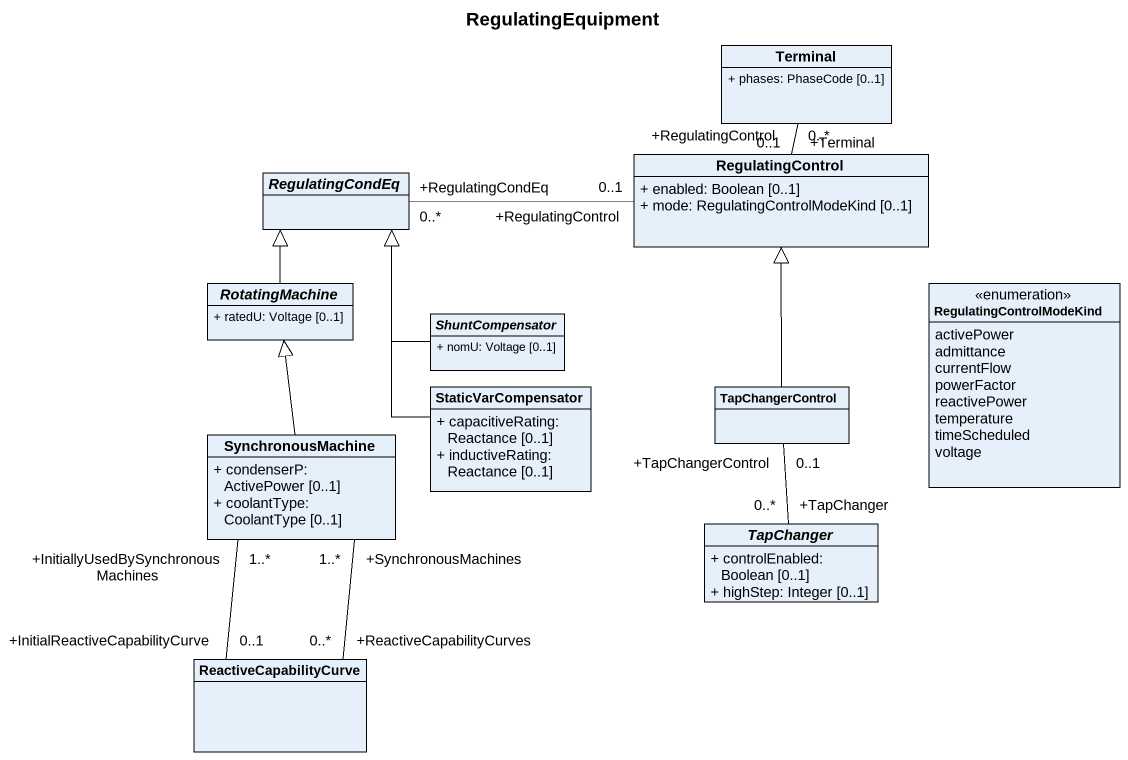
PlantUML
@startuml
title RegulatingEquipment
hide circle
hide empty members
skinparam classAttributeIconSize 0
class Terminal {
  + phases: PhaseCode [0..1]
}
abstract class RegulatingCondEq
class RegulatingControl {
  + enabled: Boolean [0..1]
  + mode: RegulatingControlModeKind [0..1]
}
abstract class RotatingMachine {
  + ratedU: Voltage [0..1]
}
enum RegulatingControlModeKind {
  activePower
  admittance
  currentFlow
  powerFactor
  reactivePower
  temperature
  timeScheduled
  voltage
}
abstract class ShuntCompensator {
  + nomU: Voltage [0..1]
}
class StaticVarCompensator {
  + capacitiveRating: Reactance [0..1]
  + inductiveRating: Reactance [0..1]
}
class TapChangerControl
class SynchronousMachine {
  + condenserP: ActivePower [0..1]
  + coolantType: CoolantType [0..1]
}
abstract class TapChanger {
  + controlEnabled: Boolean [0..1]
  + highStep: Integer [0..1]
}
class ReactiveCapabilityCurve
Terminal "+Terminal\n0..1" -- "+RegulatingControl\n0..*" RegulatingControl
RegulatingCondEq "+RegulatingCondEq\n0..*" -right- "+RegulatingControl\n0..1" RegulatingControl
RotatingMachine -up-|> RegulatingCondEq
ShuntCompensator -up-|> RegulatingCondEq
StaticVarCompensator -up-|> RegulatingCondEq
TapChangerControl -up-|> RegulatingControl
SynchronousMachine -up-|> RotatingMachine
TapChanger "+TapChanger\n0..*" -up- "+TapChangerControl\n0..1" TapChangerControl
ReactiveCapabilityCurve "+InitialReactiveCapabilityCurve\n0..1" -up- "+InitiallyUsedBySynchronousMachines\n1..*" SynchronousMachine
ReactiveCapabilityCurve "+ReactiveCapabilityCurves\n0..*" -up- "+SynchronousMachines\n1..*" SynchronousMachine
@enduml
